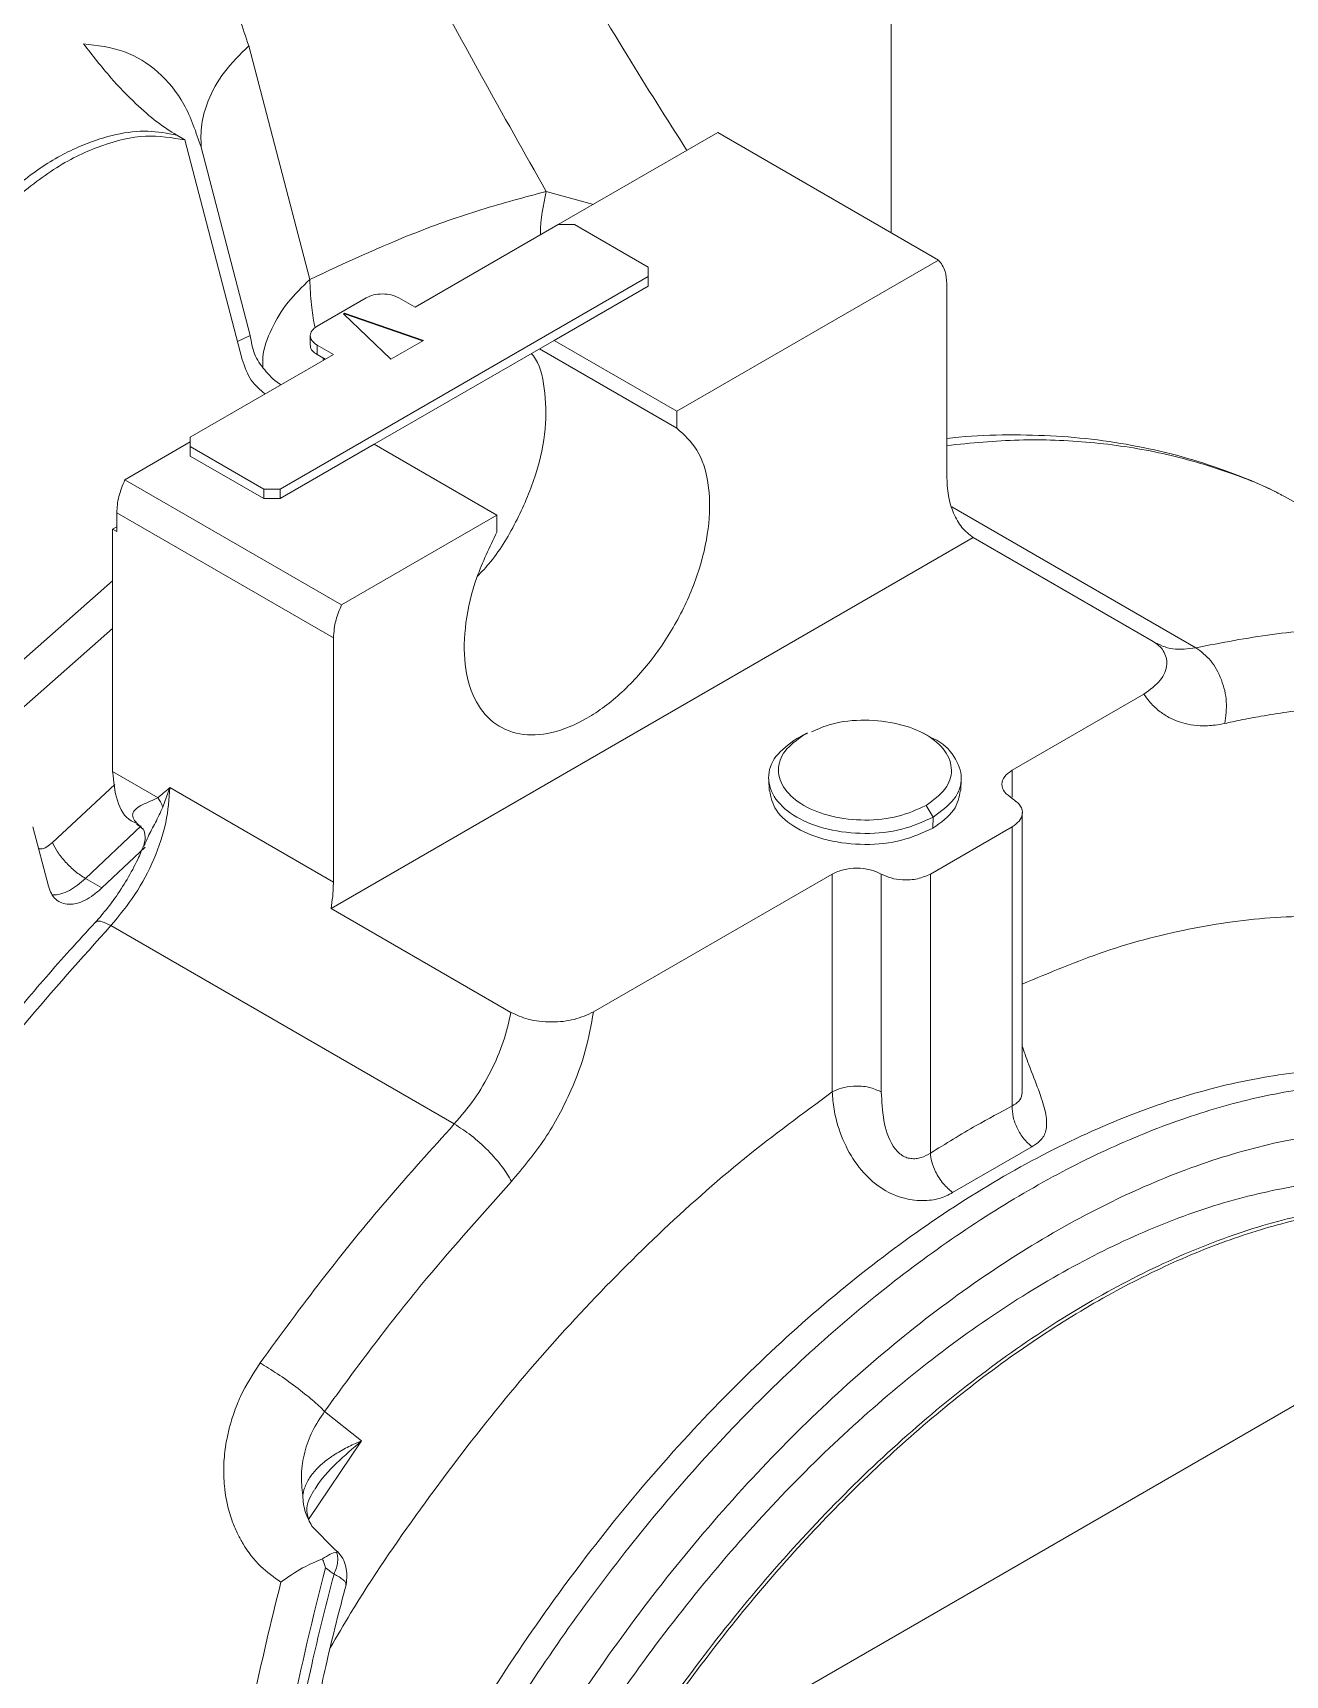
# Model space of a CAD drawing. Header units: millimetres. Extents: x 169 to 14583, y -399 to 10804.
# Drawn here: x 11613.7 to 11722, y 8249.9 to 8391.9 of the extents above; entities that cross this region are included whole.
import ezdxf

# ---------------------------------------------------------------- set-up
doc = ezdxf.new("R2010")
doc.units = ezdxf.units.MM
doc.header["$LTSCALE"] = 35

msp = doc.modelspace()

# ---------------------------------------------------------------- linework, layer by layer
at = {"color": 7, "linetype": 'Continuous', "lineweight": 18}
for p, q in [((11687.903, 8422.907), (11687.903, 8374.599)), ((11637.614, 8370.564), (11632.336, 8390.761)), ((11672.897, 8383.261), (11659.109, 8375.302)), ((11691.989, 8372.24), (11672.897, 8383.261)), ((11626.115, 8383.034), (11626.822, 8382.626)), ((11631.78, 8363.654), (11626.822, 8382.626)), ((11632.474, 8365.727), (11628.224, 8381.99)), ((11662.142, 8377.052), (11658.065, 8378.173)), ((11659.109, 8375.302), (11646.734, 8368.158)), ((11660.523, 8375.302), (11659.109, 8375.302)), ((11666.887, 8371.628), (11660.523, 8375.302)), ((11669.362, 8359.177), (11691.989, 8372.24)), ((11635.067, 8352.442), (11666.887, 8370.811)), ((11666.887, 8370.811), (11666.887, 8371.628)), ((11666.887, 8370.811), (11666.887, 8369.995)), ((11642.492, 8368.974), (11638.249, 8366.525)), ((11646.734, 8368.158), (11645.32, 8368.974)), ((11658.755, 8365.3), (11666.887, 8369.995)), ((11692.696, 8370.198), (11692.696, 8353.617)), ((11640.522, 8367.604), (11640.622, 8367.663)), ((11644.613, 8363.668), (11640.522, 8367.604)), ((11640.575, 8367.553), (11640.622, 8367.581)), ((11640.622, 8367.663), (11647.442, 8365.301)), ((11640.622, 8367.581), (11640.622, 8367.663)), ((11647.353, 8365.249), (11640.622, 8367.581)), ((11632.474, 8365.727), (11631.373, 8365.211)), ((11637.663, 8365.709), (11637.663, 8364.892)), ((11638.249, 8364.892), (11639.663, 8364.076)), ((11638.249, 8364.076), (11638.249, 8364.892)), ((11643.199, 8356.32), (11658.755, 8365.3)), ((11647.442, 8365.301), (11644.613, 8363.668)), ((11669.362, 8359.177), (11658.755, 8365.3)), ((11639.663, 8364.076), (11627.289, 8356.932)), ((11638.249, 8364.076), (11638.956, 8363.668)), ((11638.807, 8363.581), (11638.738, 8363.794)), ((11669.362, 8357.706), (11657.481, 8364.565)), ((11669.362, 8357.706), (11669.362, 8359.177)), ((11627.289, 8356.524), (11621.632, 8353.258)), ((11627.289, 8356.932), (11627.289, 8356.116)), ((11635.067, 8351.626), (11643.199, 8356.32)), ((11653.805, 8350.197), (11643.199, 8356.32)), ((11627.289, 8356.116), (11633.653, 8352.442)), ((11627.289, 8355.299), (11627.289, 8356.116)), ((11627.289, 8355.299), (11633.653, 8351.626)), ((11621.632, 8353.258), (11640.37, 8342.441)), ((11633.653, 8352.442), (11635.067, 8352.442)), ((11633.653, 8351.626), (11633.653, 8352.442)), ((11635.067, 8352.442), (11635.067, 8351.626)), ((11633.653, 8351.626), (11635.067, 8351.626)), ((11714.246, 8338.73), (11693.13, 8350.92)), ((11620.571, 8348.972), (11620.925, 8349.176)), ((11620.925, 8350.401), (11639.663, 8339.583)), ((11620.925, 8348.767), (11620.925, 8350.401)), ((11640.37, 8342.441), (11653.805, 8350.197)), ((11653.805, 8350.197), (11653.805, 8348.725)), ((11620.571, 8328.026), (11620.571, 8348.972)), ((11620.571, 8348.972), (11620.925, 8348.767)), ((11639.454, 8316.191), (11694.982, 8348.246)), ((11710.538, 8339.266), (11694.982, 8348.246)), ((11576.983, 8306.141), (11620.571, 8344.503)), ((11609.533, 8330.666), (11620.571, 8340.381)), ((11639.663, 8339.583), (11639.663, 8318.475)), ((11698.353, 8328.15), (11709.741, 8334.724)), ((11680.34, 8331.201), (11679.737, 8330.888)), ((11680.63, 8331.36), (11680.06, 8331.065)), ((11680.662, 8331.325), (11680.34, 8331.201)), ((11691.191, 8331.065), (11690.621, 8331.36)), ((11624.495, 8325.761), (11620.571, 8328.026)), ((11698.353, 8325.816), (11698.353, 8328.15)), ((11615.376, 8321.9), (11620.753, 8326.917)), ((11624.905, 8324.939), (11625.521, 8326.639)), ((11625.521, 8326.639), (11639.663, 8318.475)), ((11677.3, 8327.381), (11677.337, 8326.41)), ((11693.914, 8326.41), (11693.951, 8327.381)), ((11691.514, 8324.089), (11690.911, 8325.099)), ((11622.674, 8323.554), (11623.175, 8323.052)), ((11691.487, 8323.133), (11691.514, 8324.089)), ((11699.232, 8300.543), (11699.232, 8324.476)), ((11613.671, 8323.247), (11615.014, 8318.11)), ((11618.214, 8318.783), (11623.048, 8323.324)), ((11622.639, 8323.45), (11623.101, 8323.183)), ((11698.353, 8323.251), (11691.282, 8319.169)), ((11698.353, 8299.119), (11698.353, 8323.251)), ((11623.397, 8321.478), (11619.628, 8317.967)), ((11619.628, 8317.967), (11618.214, 8318.783)), ((11662.144, 8307.246), (11682.797, 8319.169)), ((11682.797, 8319.169), (11682.797, 8307.537)), ((11687.04, 8319.169), (11687.04, 8300.33)), ((11691.282, 8319.169), (11691.282, 8295.037)), ((11639.454, 8316.191), (11655.01, 8307.21)), ((11620.418, 8314.706), (11650.117, 8297.562)), ((11682.797, 8307.537), (11682.797, 8304.269)), ((11682.797, 8304.269), (11682.797, 8300.33)), ((11693.206, 8291.627), (11700.066, 8295.587)), ((11734.633, 8280.098), (11676.217, 8246.376)), ((11642.095, 8270.168), (11638.903, 8272.718)), ((11637.514, 8263.37), (11642.095, 8270.168)), ((11637.805, 8262.792), (11639.778, 8260.774))]:
    msp.add_line(p, q, dxfattribs=at)
for points, knots in [([(11670.226, 8381.719), (11668.489, 8384.453), (11664.816, 8390.237), (11659.438, 8399.364), (11654.046, 8409.027), (11648.855, 8418.921), (11643.861, 8429.035), (11639.068, 8439.37), (11634.475, 8449.919), (11630.09, 8460.687), (11626.049, 8471.229), (11623.571, 8478.286), (11622.408, 8481.599)], [0, 0, 0, 0, 0.0919142, 0.1944543, 0.2968946, 0.3992402, 0.5014965, 0.6036694, 0.7057648, 0.8077887, 0.9097471, 1, 1, 1, 1]), ([(11614.353, 8476.654), (11616.592, 8470.035), (11621.068, 8456.796), (11628.559, 8437.692), (11637.101, 8418.075), (11646.809, 8398.078), (11654.313, 8384.808), (11658.065, 8378.173)], [0, 0, 0, 0, 0.1866678, 0.3733357, 0.5600036, 0.7800019, 1, 1, 1, 1]), ([(11632.336, 8390.761), (11631.833, 8392.298), (11630.826, 8395.372), (11628.298, 8398.905), (11625.104, 8401.489), (11621.277, 8402.99), (11616.975, 8403.367), (11612.335, 8402.636), (11607.509, 8400.828), (11602.592, 8398.054), (11599.399, 8395.441), (11597.802, 8394.134)], [0, 0, 0, 0, 0.1119974, 0.2239963, 0.3359922, 0.4479925, 0.5599873, 0.6699927, 0.7799935, 0.8899976, 1, 1, 1, 1]), ([(11618.044, 8390.943), (11618.817, 8389.95), (11620.229, 8388.136), (11622.417, 8385.865), (11624.37, 8384.146), (11625.544, 8383.398), (11626.115, 8383.034)], [0, 0, 0, 0, 0.3215764, 0.587039, 0.7990507, 1, 1, 1, 1]), ([(11632.336, 8390.761), (11631.587, 8390.019), (11630.088, 8388.536), (11628.818, 8386.186), (11628.172, 8383.975), (11628.207, 8382.652), (11628.224, 8381.99)], [0, 0, 0, 0, 0.279891, 0.5597819, 0.779891, 1, 1, 1, 1]), ([(11626.115, 8383.034), (11625.296, 8383.194), (11623.659, 8383.515), (11620.899, 8383.191), (11617.844, 8382.219), (11614.515, 8380.486), (11612.238, 8378.64), (11611.099, 8377.716)], [0, 0, 0, 0, 0.1867038, 0.3734076, 0.5601115, 0.7800557, 1, 1, 1, 1]), ([(11626.822, 8382.626), (11625.712, 8382.814), (11623.493, 8383.189), (11619.669, 8382.29), (11615.698, 8380.429), (11613.104, 8378.349), (11611.806, 8377.308)], [0, 0, 0, 0, 0.2499882, 0.4999983, 0.7499536, 1, 1, 1, 1]), ([(11658.065, 8378.173), (11656.19, 8377.673), (11652.439, 8376.675), (11645.625, 8374.283), (11640.653, 8371.975), (11637.614, 8370.564)], [0, 0, 0, 0, 0.2800258, 0.5600524, 1, 1, 1, 1]), ([(11657.573, 8374.415), (11657.573, 8374.448), (11657.547, 8375.759), (11657.809, 8376.981), (11658.065, 8378.173)], [0, 0, 0, 0, 0.0249706, 1, 1, 1, 1]), ([(11691.989, 8372.24), (11692.214, 8371.946), (11692.616, 8371.422), (11692.672, 8370.573), (11692.696, 8370.198)], [0, 0, 0, 0, 0.5594889, 1, 1, 1, 1]), ([(11637.614, 8370.564), (11636.952, 8369.919), (11635.584, 8368.588), (11634.236, 8366.281), (11633.514, 8364.353), (11633.553, 8363.263), (11633.563, 8362.987)], [0, 0, 0, 0, 0.2816958, 0.5816599, 0.8939947, 1, 1, 1, 1]), ([(11638.05, 8366.502), (11638.047, 8366.518), (11637.915, 8367.151), (11637.705, 8368.54), (11637.647, 8369.839), (11637.614, 8370.564)], [0, 0, 0, 0, 0.0112512, 0.4482893, 1, 1, 1, 1]), ([(11645.32, 8368.974), (11645.113, 8369.069), (11644.699, 8369.257), (11643.906, 8369.34), (11643.113, 8369.257), (11642.699, 8369.069), (11642.492, 8368.974)], [0, 0, 0, 0, 0.2500566, 0.4999826, 0.7497692, 1, 1, 1, 1]), ([(11638.249, 8366.525), (11638.086, 8366.406), (11637.76, 8366.167), (11637.615, 8365.709), (11637.759, 8365.251), (11638.086, 8365.012), (11638.249, 8364.892)], [0, 0, 0, 0, 0.25005657, 0.49998261, 0.74976919, 1, 1, 1, 1]), ([(11635.126, 8361.457), (11635.081, 8361.486), (11634.463, 8361.891), (11633.655, 8362.756), (11632.728, 8364.084), (11632.56, 8365.176), (11632.474, 8365.727)], [0, 0, 0, 0, 0.0240266, 0.3339737, 0.6640813, 1, 1, 1, 1]), ([(11637.696, 8364.89), (11637.685, 8364.854), (11637.638, 8364.688), (11637.824, 8364.386), (11638.107, 8364.179), (11638.249, 8364.076)], [0, 0, 0, 0, 0.1189069, 0.5594535, 1, 1, 1, 1]), ([(11633.765, 8360.671), (11633.327, 8361.022), (11632.437, 8361.737), (11632.001, 8363.008), (11631.78, 8363.654)], [0, 0, 0, 0, 0.4917339, 1, 1, 1, 1]), ([(11652.1, 8344.878), (11652.491, 8345.294), (11653.828, 8346.712), (11655.641, 8349.811), (11657.302, 8353.763), (11658.125, 8357.723), (11658.001, 8361.19), (11657.485, 8363.401), (11656.834, 8364.091), (11656.773, 8364.156)], [0, 0, 0, 0, 0.0750393, 0.256245, 0.4374524, 0.6186581, 0.7998655, 0.981033, 1, 1, 1, 1]), ([(11721.713, 8351.896), (11721.546, 8351.986), (11720.25, 8352.688), (11717.678, 8353.736), (11714.003, 8355.015), (11710.182, 8355.983), (11706.242, 8356.67), (11702.186, 8357.072), (11698.017, 8357.159), (11694.847, 8357.071), (11693.049, 8356.861), (11692.696, 8356.82)], [0, 0, 0, 0, 0.0198456, 0.1540195, 0.2883086, 0.4228954, 0.5579323, 0.6935295, 0.8297482, 0.9666014, 1, 1, 1, 1]), ([(11692.696, 8356.217), (11694.795, 8356.417), (11699.041, 8356.822), (11705.155, 8356.575), (11711.074, 8355.71), (11716.669, 8354.119), (11720.976, 8352.424), (11723.275, 8351.032), (11723.949, 8350.624)], [0, 0, 0, 0, 0.1812229, 0.3666987, 0.5521744, 0.7376501, 0.9231259, 1, 1, 1, 1]), ([(11694.982, 8348.246), (11694.641, 8348.519), (11693.957, 8349.066), (11693.255, 8350.329), (11692.782, 8351.828), (11692.725, 8353.022), (11692.696, 8353.617)], [0, 0, 0, 0, 0.2489354, 0.5001176, 0.7511356, 1, 1, 1, 1]), ([(11620.925, 8350.401), (11620.957, 8350.86), (11621.022, 8351.78), (11621.429, 8352.765), (11621.632, 8353.258)], [0, 0, 0, 0, 0.4996931, 1, 1, 1, 1]), ([(11639.663, 8339.583), (11639.703, 8340.101), (11639.775, 8341.026), (11640.188, 8342.008), (11640.37, 8342.441)], [0, 0, 0, 0, 0.5594889, 1, 1, 1, 1]), ([(11710.538, 8339.266), (11710.715, 8339.15), (11711.08, 8338.91), (11711.618, 8338.262), (11711.846, 8337.219), (11711.313, 8335.86), (11710.268, 8335.105), (11709.741, 8334.724)], [0, 0, 0, 0, 0.092607, 0.1910586, 0.4258822, 0.7101087, 1, 1, 1, 1]), ([(11710.744, 8339.145), (11710.731, 8339.148), (11710.717, 8339.152), (11710.704, 8339.164), (11710.703, 8339.165)], [0, 0, 0, 0, 0.9432941, 1, 1, 1, 1]), ([(11752.233, 8334.296), (11751.559, 8334.704), (11749.261, 8336.096), (11744.953, 8337.791), (11739.357, 8339.379), (11733.442, 8340.258), (11727.267, 8340.456), (11720.873, 8340.021), (11716.455, 8339.16), (11714.246, 8338.73)], [0, 0, 0, 0, 0.0646148, 0.2205124, 0.3764099, 0.5323074, 0.6882049, 0.8441025, 1, 1, 1, 1]), ([(11709.741, 8334.724), (11709.889, 8334.515), (11710.276, 8333.969), (11710.993, 8333.281), (11711.844, 8332.717), (11712.684, 8332.342), (11713.585, 8332.086), (11714.652, 8331.956), (11715.733, 8331.992), (11716.464, 8332.133), (11716.743, 8332.187)], [0, 0, 0, 0, 0.0954616, 0.2499578, 0.3860645, 0.5, 0.6139329, 0.7500422, 0.9045392, 1, 1, 1, 1]), ([(11716.743, 8332.187), (11717.187, 8332.283), (11718.234, 8332.51), (11720.027, 8332.845), (11722.272, 8333.198), (11724.802, 8333.496), (11727.996, 8333.732), (11731.467, 8333.782), (11734.742, 8333.598), (11737.416, 8333.298), (11739.782, 8332.921), (11742.418, 8332.356), (11745.165, 8331.587), (11747.72, 8330.681), (11749.743, 8329.826), (11751.206, 8329.13), (11752.455, 8328.485), (11753.804, 8327.732), (11755.467, 8326.711), (11757.303, 8325.449), (11759.568, 8323.698), (11761.951, 8321.566), (11764.112, 8319.295), (11765.82, 8317.274), (11767.289, 8315.36), (11768.871, 8313.067), (11770.451, 8310.476), (11771.848, 8307.85), (11772.906, 8305.623), (11773.46, 8304.315), (11773.689, 8303.778)], [0, 0, 0, 0, 0.0173432, 0.0408392, 0.0704878, 0.1062882, 0.1422521, 0.2002503, 0.2499984, 0.281364, 0.3162091, 0.3545341, 0.4003647, 0.4435854, 0.4767976, 0.5, 0.517343, 0.540839, 0.5704876, 0.6062881, 0.6422521, 0.7002502, 0.7499984, 0.781364, 0.8162091, 0.8545341, 0.9003649, 0.9435856, 0.9767978, 1, 1, 1, 1]), ([(11690.911, 8325.099), (11691.521, 8325.545), (11692.739, 8326.436), (11693.29, 8328.156), (11692.703, 8329.84), (11691.053, 8331.282), (11688.552, 8332.237), (11685.64, 8332.569), (11682.906, 8332.303), (11681.559, 8331.704), (11680.989, 8331.451)], [0, 0, 0, 0, 0.1293748, 0.2586577, 0.3879842, 0.5173071, 0.6466336, 0.7759566, 0.9052829, 1, 1, 1, 1]), ([(11680.34, 8331.201), (11679.73, 8330.755), (11678.511, 8329.864), (11677.961, 8328.144), (11678.547, 8326.46), (11680.198, 8325.017), (11682.697, 8324.064), (11685.615, 8323.725), (11688.594, 8324.044), (11690.139, 8324.747), (11690.911, 8325.099)], [0, 0, 0, 0, 0.12504749, 0.2500062, 0.37500706, 0.50000447, 0.62500533, 0.75000274, 0.87500342, 1, 1, 1, 1]), ([(11691.514, 8324.089), (11692.195, 8324.584), (11693.557, 8325.575), (11694.171, 8327.504), (11693.476, 8329.338), (11692.31, 8330.601), (11691.269, 8330.984), (11691.144, 8331.03)], [0, 0, 0, 0, 0.24173065, 0.48346129, 0.72519194, 0.96692258, 1, 1, 1, 1]), ([(11620.571, 8328.026), (11620.66, 8327.155), (11620.836, 8325.412), (11621.707, 8323.912), (11622.514, 8323.622), (11622.695, 8323.556)], [0, 0, 0, 0, 0.4366897, 0.8733795, 1, 1, 1, 1]), ([(11698.353, 8325.7), (11698.108, 8325.88), (11697.618, 8326.238), (11697.402, 8326.925), (11697.619, 8327.612), (11698.109, 8327.97), (11698.353, 8328.15)], [0, 0, 0, 0, 0.2502322, 0.5000223, 0.7500215, 1, 1, 1, 1]), ([(11625.521, 8326.639), (11625.328, 8326.478), (11624.983, 8326.189), (11624.644, 8325.892), (11624.495, 8325.761)], [0, 0, 0, 0, 0.5592943, 1, 1, 1, 1]), ([(11677.37, 8326.414), (11677.49, 8325.823), (11677.737, 8324.606), (11679.627, 8323.045), (11682.368, 8321.978), (11685.616, 8321.613), (11688.921, 8321.956), (11690.632, 8322.741), (11691.487, 8323.133)], [0, 0, 0, 0, 0.1588319, 0.3270655, 0.4952991, 0.6635328, 0.8317664, 1, 1, 1, 1]), ([(11691.487, 8323.133), (11692.186, 8323.626), (11693.545, 8324.586), (11693.771, 8325.817), (11693.88, 8326.414)], [0, 0, 0, 0, 0.5143732, 1, 1, 1, 1]), ([(11624.495, 8325.761), (11624.266, 8325.657), (11623.781, 8325.436), (11623.13, 8325.171), (11622.646, 8324.872), (11622.377, 8324.579), (11622.286, 8324.309), (11622.317, 8323.983), (11622.535, 8323.72), (11622.674, 8323.554)], [0, 0, 0, 0, 0.16491, 0.3507239, 0.5201595, 0.6522834, 0.7583508, 0.8467437, 1, 1, 1, 1]), ([(11624.905, 8324.939), (11624.845, 8325.095), (11624.736, 8325.379), (11624.57, 8325.642), (11624.495, 8325.761)], [0, 0, 0, 0, 0.5473956, 1, 1, 1, 1]), ([(11698.353, 8325.7), (11698.624, 8325.498), (11699.167, 8325.092), (11699.296, 8324.362), (11699.013, 8323.718), (11698.573, 8323.407), (11698.353, 8323.251)], [0, 0, 0, 0, 0.279619, 0.5592379, 0.779619, 1, 1, 1, 1]), ([(11623.321, 8321.643), (11623.42, 8321.893), (11623.677, 8322.544), (11624.305, 8323.633), (11624.7, 8324.494), (11624.905, 8324.939)], [0, 0, 0, 0, 0.2316831, 0.6025906, 1, 1, 1, 1]), ([(11623.194, 8323.123), (11623.289, 8322.895), (11623.462, 8322.482), (11623.321, 8321.863), (11623.258, 8321.587)], [0, 0, 0, 0, 0.55394708, 1, 1, 1, 1]), ([(11614.156, 8321.392), (11614.224, 8321.368), (11614.425, 8321.297), (11614.876, 8321.477), (11615.209, 8321.758), (11615.376, 8321.9)], [0, 0, 0, 0, 0.2018855, 0.5991999, 1, 1, 1, 1]), ([(11623.27, 8321.664), (11623.101, 8321.252), (11622.689, 8320.248), (11621.839, 8318.691), (11620.775, 8317.05), (11619.823, 8315.826), (11619.236, 8315.178), (11619.063, 8314.987)], [0, 0, 0, 0, 0.1695708, 0.4125636, 0.6558949, 0.8987065, 1, 1, 1, 1]), ([(11682.797, 8319.169), (11683.107, 8319.311), (11683.728, 8319.593), (11684.919, 8319.718), (11686.108, 8319.593), (11686.729, 8319.31), (11687.04, 8319.169)], [0, 0, 0, 0, 0.2502322, 0.5000223, 0.7500215, 1, 1, 1, 1]), ([(11619.628, 8317.967), (11619.395, 8317.753), (11618.925, 8317.323), (11618.184, 8316.882), (11617.457, 8316.602), (11616.774, 8316.524), (11616.162, 8316.641), (11615.651, 8316.959), (11615.242, 8317.436), (11615.09, 8317.886), (11615.014, 8318.11)], [0, 0, 0, 0, 0.1241425, 0.2499289, 0.3756881, 0.4999713, 0.6241615, 0.749762, 0.8754958, 1, 1, 1, 1]), ([(11615.347, 8317.378), (11615.355, 8317.376), (11615.577, 8317.33), (11616.084, 8317.442), (11617.047, 8317.785), (11617.755, 8318.39), (11618.214, 8318.783)], [0, 0, 0, 0, 0.0099258, 0.2721926, 0.5283269, 1, 1, 1, 1]), ([(11639.663, 8318.475), (11639.652, 8318.06), (11639.633, 8317.321), (11639.509, 8316.536), (11639.454, 8316.191)], [0, 0, 0, 0, 0.5601623, 1, 1, 1, 1]), ([(11691.282, 8319.169), (11690.931, 8319.013), (11690.228, 8318.699), (11688.963, 8318.625), (11687.848, 8318.788), (11687.309, 8319.042), (11687.04, 8319.169)], [0, 0, 0, 0, 0.279619, 0.5592379, 0.779619, 1, 1, 1, 1]), ([(11619.102, 8314.952), (11619.119, 8314.991), (11619.186, 8315.143), (11619.637, 8315.096), (11620.158, 8314.836), (11620.418, 8314.706)], [0, 0, 0, 0, 0.146765, 0.5733825, 1, 1, 1, 1]), ([(11764.33, 8276.136), (11764.212, 8277.012), (11763.728, 8280.607), (11762.091, 8286.301), (11759.425, 8293.101), (11755.974, 8299.07), (11751.854, 8304.209), (11747.087, 8308.449), (11741.635, 8311.788), (11735.529, 8314.146), (11728.813, 8315.443), (11721.654, 8315.626), (11714.131, 8314.655), (11706.634, 8312.754), (11701.601, 8310.648), (11699.232, 8309.656)], [0, 0, 0, 0, 0.0257604, 0.1058145, 0.1858679, 0.2659216, 0.3459769, 0.4260302, 0.5060836, 0.5899471, 0.6738099, 0.7576717, 0.841534, 0.9253978, 1, 1, 1, 1]), ([(11619.063, 8314.987), (11618.331, 8314.189), (11616.212, 8311.878), (11612.777, 8307.916), (11608.803, 8303.055), (11604.946, 8298.035), (11601.215, 8292.873), (11597.618, 8287.578), (11594.165, 8282.165), (11590.863, 8276.646), (11587.72, 8271.035), (11584.743, 8265.344), (11581.94, 8259.588), (11579.318, 8253.78), (11576.882, 8247.933), (11574.64, 8242.062), (11572.595, 8236.18), (11570.753, 8230.302), (11569.12, 8224.441), (11567.698, 8218.612), (11566.492, 8212.827), (11565.505, 8207.1), (11564.74, 8201.446), (11564.198, 8195.877), (11563.883, 8190.406), (11563.795, 8185.047), (11563.935, 8179.813), (11564.303, 8174.716), (11564.9, 8169.768), (11565.724, 8164.983), (11566.775, 8160.372), (11568.05, 8155.948), (11569.546, 8151.722), (11571.26, 8147.705), (11573.187, 8143.909), (11575.322, 8140.344), (11577.659, 8137.021), (11580.186, 8133.94), (11582.914, 8131.139), (11585.023, 8129.2), (11586.273, 8128.28), (11586.494, 8128.117)], [0, 0, 0, 0, 0.0139858, 0.0405096, 0.0670301, 0.0935463, 0.1200589, 0.1465688, 0.1730768, 0.1995837, 0.2260905, 0.2525978, 0.2791065, 0.3056172, 0.332131, 0.3586486, 0.385171, 0.4116989, 0.4382332, 0.4647746, 0.4913238, 0.5178813, 0.5444474, 0.5710224, 0.5976058, 0.6241971, 0.650795, 0.6773971, 0.7039998, 0.7305976, 0.757184, 0.7837511, 0.8102891, 0.8367872, 0.8632334, 0.8896163, 0.9159262, 0.9421569, 0.9683071, 0.994382, 1, 1, 1, 1]), ([(11586.773, 8128.03), (11585.514, 8129.024), (11582.461, 8131.435), (11578.299, 8136.276), (11574.239, 8142.354), (11570.873, 8149.239), (11568.203, 8156.835), (11566.257, 8165.09), (11565.049, 8173.935), (11564.589, 8183.299), (11564.882, 8193.105), (11565.923, 8203.275), (11567.706, 8213.726), (11570.215, 8224.373), (11573.431, 8235.129), (11577.326, 8245.908), (11581.871, 8256.623), (11587.027, 8267.186), (11592.753, 8277.511), (11599.002, 8287.518), (11605.729, 8297.111), (11612.853, 8306.269), (11617.897, 8311.894), (11620.418, 8314.706)], [0, 0, 0, 0, 0.0338724, 0.0821788, 0.1304851, 0.1787915, 0.2270979, 0.2754043, 0.3237107, 0.372017, 0.4203234, 0.4686298, 0.5169362, 0.5652426, 0.613549, 0.6618553, 0.7101617, 0.7584681, 0.8067745, 0.8550809, 0.9033872, 0.9516936, 1, 1, 1, 1]), ([(11662.144, 8307.246), (11661.617, 8307.004), (11660.565, 8306.521), (11658.835, 8306.34), (11657.483, 8306.418), (11656.225, 8306.646), (11655.485, 8306.99), (11655.01, 8307.21)], [0, 0, 0, 0, 0.2532309, 0.5056572, 0.6422789, 0.770244, 1, 1, 1, 1]), ([(11655.061, 8292.59), (11656.058, 8293.782), (11658.052, 8296.166), (11660.159, 8300.145), (11661.56, 8303.909), (11661.949, 8306.134), (11662.144, 8307.246)], [0, 0, 0, 0, 0.27985032, 0.5596845, 0.77984669, 1, 1, 1, 1]), ([(11700.066, 8295.587), (11700.358, 8295.78), (11700.978, 8296.189), (11701.376, 8297.136), (11701.328, 8298.402), (11700.814, 8300.07), (11700.161, 8301.725), (11699.609, 8303.166), (11699.358, 8303.912), (11699.232, 8304.288)], [0, 0, 0, 0, 0.12161206, 0.25737195, 0.41546908, 0.5937793, 0.79151841, 0.89509051, 1, 1, 1, 1]), ([(11745.613, 8297.805), (11743.77, 8298.736), (11740.074, 8300.601), (11733.83, 8302.044), (11727.163, 8302.467), (11720.113, 8301.765), (11712.783, 8299.974), (11705.262, 8297.107), (11697.646, 8293.204), (11690.03, 8288.314), (11682.509, 8282.497), (11675.179, 8275.826), (11668.131, 8268.387), (11661.455, 8260.271), (11655.233, 8251.582), (11649.547, 8242.429), (11644.456, 8232.925), (11640.072, 8223.196), (11636.861, 8214.883), (11635.434, 8209.882), (11634.938, 8208.147)], [0, 0, 0, 0, 0.0567289, 0.1137883, 0.1708477, 0.227907, 0.2849664, 0.3420258, 0.3990852, 0.4561446, 0.513204, 0.5702634, 0.6273228, 0.6843822, 0.7414415, 0.7985009, 0.8555603, 0.9126197, 0.9696791, 1, 1, 1, 1]), ([(11743.574, 8298.534), (11743.328, 8298.652), (11741.445, 8299.559), (11737.516, 8300.467), (11731.825, 8301.186), (11725.785, 8300.982), (11719.505, 8299.955), (11713.032, 8298.09), (11706.432, 8295.41), (11699.767, 8291.941), (11693.103, 8287.716), (11686.503, 8282.775), (11680.031, 8277.167), (11673.748, 8270.944), (11667.717, 8264.168), (11661.993, 8256.903), (11656.634, 8249.219), (11651.69, 8241.191), (11647.21, 8232.895), (11643.232, 8224.411), (11639.816, 8215.825), (11637.101, 8207.773), (11635.822, 8202.654), (11635.254, 8200.377)], [0, 0, 0, 0, 0.0075439, 0.0576642, 0.1077844, 0.1579046, 0.2080248, 0.258145, 0.3082653, 0.3583855, 0.4085057, 0.4586259, 0.5087462, 0.5588664, 0.6089866, 0.6591068, 0.709227, 0.7593473, 0.8094675, 0.8595877, 0.9097079, 0.9598281, 1, 1, 1, 1]), ([(11687.04, 8300.33), (11686.702, 8300.482), (11685.998, 8300.798), (11684.713, 8300.877), (11683.585, 8300.704), (11683.053, 8300.451), (11682.797, 8300.33)], [0, 0, 0, 0, 0.2702613, 0.5624294, 0.7897364, 1, 1, 1, 1]), ([(11682.797, 8300.33), (11680.253, 8298.466), (11675.167, 8294.738), (11667.72, 8288.116), (11660.51, 8280.828), (11653.608, 8272.873), (11647.136, 8264.325), (11642.373, 8257.418), (11639.972, 8253.278), (11639.39, 8252.276)], [0, 0, 0, 0, 0.1582441, 0.3164919, 0.4747376, 0.6329819, 0.7912269, 0.949475, 1, 1, 1, 1]), ([(11682.797, 8300.33), (11682.831, 8299.839), (11682.884, 8299.085), (11683.221, 8297.503), (11683.868, 8295.661), (11685.186, 8293.569), (11686.865, 8292.018), (11688.72, 8291.124), (11690.508, 8290.862), (11692.08, 8291.052), (11692.845, 8291.442), (11693.206, 8291.627)], [0, 0, 0, 0, 0.1054369, 0.162125, 0.3203771, 0.4677477, 0.6007207, 0.7206276, 0.826941, 0.9182235, 1, 1, 1, 1]), ([(11687.04, 8300.33), (11687.078, 8299.523), (11687.15, 8298.002), (11687.71, 8296.015), (11688.57, 8294.988), (11689.141, 8294.671), (11689.589, 8294.557), (11690.045, 8294.555), (11690.651, 8294.673), (11691.028, 8294.89), (11691.282, 8295.037)], [0, 0, 0, 0, 0.3077563, 0.5804281, 0.6931541, 0.7443803, 0.7940758, 0.8439449, 0.89497, 1, 1, 1, 1]), ([(11699.202, 8300.543), (11699.208, 8300.398), (11699.226, 8299.967), (11698.967, 8299.486), (11698.561, 8299.243), (11698.353, 8299.119)], [0, 0, 0, 0, 0.1986728, 0.5902557, 1, 1, 1, 1]), ([(11691.282, 8295.037), (11692.602, 8295.854), (11694.959, 8297.314), (11697.316, 8298.567), (11698.353, 8299.119)], [0, 0, 0, 0, 0.5599623, 1, 1, 1, 1]), ([(11767.233, 8258.435), (11766.878, 8261.039), (11766.168, 8266.249), (11764.08, 8273.237), (11761.264, 8279.498), (11757.683, 8284.896), (11753.409, 8289.389), (11748.487, 8292.914), (11742.974, 8295.414), (11736.947, 8296.871), (11730.481, 8297.27), (11723.654, 8296.595), (11716.552, 8294.853), (11709.267, 8292.078), (11701.889, 8288.302), (11694.51, 8283.56), (11687.226, 8277.923), (11680.124, 8271.465), (11673.296, 8264.258), (11666.83, 8256.394), (11660.803, 8247.978), (11655.29, 8239.112), (11650.368, 8229.905), (11646.095, 8220.478), (11642.512, 8210.944), (11639.703, 8201.435), (11637.734, 8192.675), (11637.086, 8187.265), (11636.8, 8184.874)], [0, 0, 0, 0, 0.0387328, 0.0775, 0.116289, 0.1550567, 0.1938184, 0.2325991, 0.2713798, 0.3101416, 0.3489093, 0.3876984, 0.4264661, 0.4652279, 0.5040086, 0.5427892, 0.581551, 0.6203187, 0.6591078, 0.6978755, 0.7366373, 0.775418, 0.8141987, 0.8529604, 0.8917281, 0.9305169, 0.9692829, 1, 1, 1, 1]), ([(11693.206, 8291.627), (11692.93, 8291.866), (11692.363, 8292.355), (11691.74, 8293.346), (11691.37, 8294.281), (11691.311, 8294.791), (11691.282, 8295.037)], [0, 0, 0, 0, 0.2774513, 0.5687735, 0.7925244, 1, 1, 1, 1]), ([(11638.903, 8272.718), (11640.334, 8274.677), (11643.197, 8278.596), (11648.544, 8285.316), (11652.59, 8289.831), (11655.061, 8292.59)], [0, 0, 0, 0, 0.2800255, 0.5600516, 1, 1, 1, 1]), ([(11746.01, 8288.631), (11744.307, 8289.491), (11740.901, 8291.211), (11735.152, 8292.54), (11729.023, 8292.929), (11722.542, 8292.284), (11715.804, 8290.636), (11708.89, 8288.001), (11701.889, 8284.414), (11694.887, 8279.918), (11687.974, 8274.57), (11681.235, 8268.439), (11674.757, 8261.6), (11668.619, 8254.139), (11662.9, 8246.152), (11657.671, 8237.737), (11652.998, 8229.002), (11648.94, 8220.055), (11645.549, 8211.01), (11642.862, 8201.977), (11640.933, 8193.082), (11639.714, 8184.395), (11639.562, 8178.917), (11639.487, 8176.179)], [0, 0, 0, 0, 0.0475862, 0.0952069, 0.1428276, 0.1904483, 0.238069, 0.2856897, 0.3333104, 0.380931, 0.4285517, 0.4761724, 0.5237931, 0.5714138, 0.6190345, 0.6666552, 0.7142759, 0.7618966, 0.8095172, 0.8571379, 0.9047586, 0.9523793, 1, 1, 1, 1]), ([(11766.532, 8258.84), (11766.405, 8259.701), (11765.917, 8263.016), (11764.274, 8268.141), (11761.632, 8274.106), (11758.229, 8279.227), (11754.174, 8283.49), (11749.5, 8286.83), (11744.272, 8289.208), (11738.553, 8290.592), (11732.415, 8290.966), (11725.936, 8290.325), (11719.198, 8288.677), (11712.284, 8286.042), (11705.283, 8282.454), (11698.281, 8277.958), (11691.368, 8272.611), (11684.629, 8266.479), (11678.151, 8259.64), (11672.013, 8252.18), (11666.294, 8244.192), (11661.065, 8235.778), (11656.392, 8227.042), (11652.334, 8218.095), (11648.943, 8209.05), (11646.256, 8200.018), (11644.327, 8191.123), (11643.108, 8182.435), (11642.956, 8176.958), (11642.881, 8174.219)], [0, 0, 0, 0, 0.0133207, 0.0512699, 0.0892191, 0.1271683, 0.1651175, 0.2030667, 0.2410159, 0.2789651, 0.3169143, 0.3548635, 0.3928127, 0.4307619, 0.4687111, 0.5066604, 0.5446096, 0.5825588, 0.620508, 0.6584572, 0.6964064, 0.7343556, 0.7723048, 0.810254, 0.8482032, 0.8861524, 0.9241016, 0.9620508, 1, 1, 1, 1]), ([(11766.572, 8258.817), (11766.544, 8259.024), (11766.224, 8261.394), (11765.061, 8265.489), (11763.048, 8270.987), (11760.42, 8275.853), (11757.273, 8280.098), (11753.628, 8283.675), (11749.52, 8286.537), (11744.988, 8288.665), (11740.068, 8290.033), (11734.819, 8290.641), (11729.289, 8290.468), (11723.529, 8289.524), (11717.59, 8287.808), (11711.534, 8285.354), (11705.425, 8282.174), (11699.315, 8278.3), (11693.259, 8273.763), (11687.32, 8268.62), (11681.56, 8262.915), (11676.03, 8256.703), (11670.781, 8250.034), (11665.861, 8242.986), (11661.329, 8235.626), (11657.22, 8228.02), (11653.577, 8220.236), (11650.426, 8212.355), (11647.811, 8204.46), (11645.748, 8196.618), (11644.273, 8188.908), (11643.337, 8181.375), (11643.221, 8176.603), (11643.164, 8174.219)], [0, 0, 0, 0, 0.003192, 0.0364581, 0.0696451, 0.1028285, 0.136099, 0.1693658, 0.2025529, 0.2357363, 0.2690068, 0.3022736, 0.3354608, 0.3686441, 0.4019147, 0.4351815, 0.4683686, 0.5015519, 0.5348225, 0.5680893, 0.6012764, 0.6344598, 0.6677303, 0.7009971, 0.7341842, 0.7673676, 0.8006381, 0.8339049, 0.8670921, 0.9002755, 0.9335435, 0.9668112, 1, 1, 1, 1]), ([(11633.317, 8276.901), (11632.708, 8275.952), (11631.96, 8274.785), (11631.316, 8273.279), (11631.054, 8272.587), (11630.883, 8272.057), (11630.784, 8271.725), (11630.747, 8271.592), (11630.728, 8271.524), (11630.724, 8271.51), (11630.71, 8271.459), (11630.598, 8271.046), (11630.445, 8270.371), (11630.294, 8269.439), (11630.208, 8268.608), (11630.17, 8267.762), (11630.182, 8266.905), (11630.237, 8266.218), (11630.333, 8265.455), (11630.511, 8264.477), (11630.873, 8263.258), (11631.353, 8262.139), (11632.09, 8260.8), (11633.246, 8259.286), (11634.514, 8258.387), (11635.12, 8257.957)], [0, 0, 0, 0, 0.1439502, 0.1769625, 0.2134337, 0.2410274, 0.2505349, 0.2592909, 0.2593529, 0.2598468, 0.2612239, 0.2664416, 0.3166838, 0.353734, 0.3940323, 0.4305948, 0.470313, 0.5131721, 0.5274449, 0.5793521, 0.6553619, 0.7123153, 0.7596061, 0.8851198, 1, 1, 1, 1]), ([(11638.903, 8272.718), (11638.53, 8272.16), (11637.783, 8271.043), (11637.125, 8269.184), (11636.811, 8267.281), (11636.943, 8266.06), (11637.009, 8265.448)], [0, 0, 0, 0, 0.249638, 0.49924, 0.7492557, 1, 1, 1, 1]), ([(11642.095, 8270.168), (11641.917, 8270.094), (11641.542, 8269.939), (11640.983, 8269.676), (11640.4, 8269.373), (11639.866, 8269.058), (11639.344, 8268.711), (11638.809, 8268.305), (11638.178, 8267.731), (11637.58, 8266.995), (11637.164, 8266.207), (11637.053, 8265.666), (11637.009, 8265.448)], [0, 0, 0, 0, 0.0696791, 0.1460594, 0.2291203, 0.3188229, 0.3878567, 0.4800067, 0.595099, 0.7505713, 0.8998867, 1, 1, 1, 1]), ([(11638.022, 8265.913), (11638.06, 8265.979), (11638.536, 8266.822), (11639.892, 8268.269), (11641.358, 8269.533), (11642.095, 8270.168)], [0, 0, 0, 0, 0.040595, 0.5177978, 1, 1, 1, 1]), ([(11637.009, 8265.448), (11637.049, 8264.955), (11637.122, 8264.054), (11637.593, 8263.185), (11637.805, 8262.792)], [0, 0, 0, 0, 0.5483391, 1, 1, 1, 1]), ([(11637.514, 8263.37), (11637.449, 8263.617), (11637.197, 8264.586), (11637.641, 8265.324), (11637.973, 8265.874)], [0, 0, 0, 0, 0.2549932, 1, 1, 1, 1]), ([(11635.12, 8257.957), (11635.738, 8258.395), (11636.909, 8259.223), (11638.14, 8259.726), (11638.721, 8259.964)], [0, 0, 0, 0, 0.5283515, 1, 1, 1, 1]), ([(11638.721, 8259.964), (11638.955, 8260.114), (11639.465, 8260.44), (11639.771, 8260.514), (11639.936, 8260.554)], [0, 0, 0, 0, 0.4602285, 1, 1, 1, 1]), ([(11638.968, 8259.205), (11638.932, 8259.323), (11638.856, 8259.577), (11638.768, 8259.829), (11638.721, 8259.964)], [0, 0, 0, 0, 0.4659629, 1, 1, 1, 1]), ([(11639.714, 8258.639), (11639.788, 8258.822), (11639.936, 8259.191), (11640.038, 8259.713), (11640.051, 8260.186), (11639.974, 8260.432), (11639.936, 8260.554)], [0, 0, 0, 0, 0.2470745, 0.5, 0.7529255, 1, 1, 1, 1]), ([(11639.936, 8260.554), (11639.977, 8260.558), (11640.052, 8260.566), (11640.025, 8260.606), (11639.934, 8260.671), (11639.826, 8260.742), (11639.778, 8260.774)], [0, 0, 0, 0, 0.3405557, 0.6320977, 0.8362626, 1, 1, 1, 1]), ([(11640.756, 8257.749), (11640.788, 8257.999), (11640.853, 8258.498), (11640.765, 8259.284), (11640.508, 8260.038), (11640.18, 8260.418), (11640.016, 8260.608)], [0, 0, 0, 0, 0.2546408, 0.50616553, 0.75281701, 1, 1, 1, 1]), ([(11695.278, 8070.636), (11692.262, 8073.12), (11686.231, 8078.09), (11677.868, 8086.795), (11670.07, 8096.296), (11662.922, 8106.599), (11656.489, 8117.525), (11650.793, 8128.983), (11645.848, 8140.882), (11641.65, 8153.214), (11638.203, 8165.988), (11635.557, 8179.133), (11633.76, 8192.568), (11632.862, 8206.112), (11632.886, 8219.67), (11633.885, 8233.124), (11635.791, 8246.399), (11637.909, 8254.937), (11638.968, 8259.205)], [0, 0, 0, 0, 0.0627029, 0.1254158, 0.1881372, 0.2508654, 0.3135986, 0.3752156, 0.4368341, 0.4984528, 0.5600698, 0.6229403, 0.6858058, 0.7486645, 0.8115148, 0.8743551, 0.9371839, 1, 1, 1, 1]), ([(11639.714, 8258.639), (11639.084, 8256.201), (11637.778, 8251.145), (11636.216, 8243.098), (11635.017, 8234.912), (11634.19, 8226.488), (11633.724, 8217.739), (11633.696, 8211.495), (11633.767, 8208.107), (11633.774, 8207.8), (11633.787, 8207.224), (11633.823, 8205.933), (11633.898, 8203.866), (11634.036, 8201.068), (11634.273, 8197.408), (11634.666, 8192.783), (11635.303, 8187.095), (11636.106, 8181.479), (11636.995, 8176.274), (11637.865, 8171.809), (11638.773, 8167.627), (11639.703, 8163.728), (11640.64, 8160.108), (11641.569, 8156.763), (11642.548, 8153.454), (11643.598, 8150.116), (11644.746, 8146.688), (11645.935, 8143.338), (11647.163, 8140.066), (11648.426, 8136.873), (11650.29, 8132.396), (11652.827, 8126.771), (11656.328, 8119.779), (11660.159, 8112.894), (11664.519, 8105.859), (11669.814, 8098.19), (11676.164, 8090.133), (11683.411, 8082.267), (11690.71, 8075.398), (11695.749, 8071.519), (11698.205, 8069.628)], [0, 0, 0, 0, 0.0356969, 0.0740346, 0.1150121, 0.1510995, 0.1914747, 0.236134, 0.2371451, 0.2381868, 0.2403621, 0.24508, 0.2559856, 0.2688509, 0.2836751, 0.3064926, 0.3327883, 0.3625615, 0.3847673, 0.4057617, 0.4255447, 0.4441163, 0.461476, 0.477626, 0.4925655, 0.5097392, 0.5266767, 0.5433781, 0.5598434, 0.5760725, 0.5920654, 0.6288274, 0.6642745, 0.7047651, 0.7434062, 0.785909, 0.8433155, 0.8981324, 0.9503572, 1, 1, 1, 1]), ([(11638.968, 8259.205), (11639.107, 8259.098), (11639.355, 8258.908), (11639.605, 8258.722), (11639.714, 8258.639)], [0, 0, 0, 0, 0.5600326, 1, 1, 1, 1]), ([(11640.743, 8257.735), (11640.747, 8257.794), (11640.755, 8257.918), (11640.535, 8258.153), (11640.188, 8258.4), (11639.868, 8258.562), (11639.714, 8258.639)], [0, 0, 0, 0, 0.2488273, 0.5175283, 0.769523, 1, 1, 1, 1]), ([(11635.12, 8257.957), (11634.262, 8254.464), (11632.496, 8247.269), (11630.663, 8235.826), (11629.454, 8223.569), (11629.121, 8212.841), (11629.284, 8203.918), (11629.646, 8196.981), (11630.259, 8189.898), (11631.137, 8182.684), (11632.292, 8175.356), (11633.736, 8167.932), (11635.483, 8160.432), (11638.039, 8151.063), (11641.68, 8140.027), (11646.72, 8127.634), (11652.522, 8115.794), (11659.052, 8104.592), (11666.27, 8094.106), (11674.148, 8084.448), (11682.598, 8075.611), (11688.695, 8070.573), (11691.742, 8068.055)], [0, 0, 0, 0, 0.0508455, 0.1047533, 0.1617221, 0.221751, 0.2529201, 0.2848545, 0.3175544, 0.3510199, 0.3852512, 0.4202486, 0.4560124, 0.4925431, 0.5561723, 0.6197397, 0.6832481, 0.7467004, 0.8100992, 0.8734473, 0.9367469, 1, 1, 1, 1]), ([(11698.298, 8071.757), (11696.224, 8073.342), (11692.252, 8076.376), (11686.829, 8081.267), (11682.087, 8085.994), (11677.998, 8090.485), (11674.51, 8094.639), (11671.433, 8098.574), (11668.754, 8102.228), (11666.435, 8105.585), (11664.569, 8108.424), (11662.977, 8110.947), (11661.418, 8113.511), (11659.651, 8116.543), (11657.587, 8120.274), (11655.344, 8124.594), (11653.077, 8129.286), (11650.905, 8134.131), (11648.73, 8139.376), (11646.609, 8144.976), (11644.657, 8150.68), (11643.046, 8155.889), (11641.747, 8160.503), (11640.679, 8164.65), (11639.701, 8168.8), (11638.742, 8173.289), (11637.772, 8178.445), (11636.855, 8184.191), (11636.064, 8190.34), (11635.452, 8196.695), (11635.026, 8203.406), (11634.828, 8210.427), (11634.898, 8217.518), (11635.212, 8224.155), (11635.634, 8229.304), (11636.057, 8233.255), (11636.467, 8236.565), (11637.049, 8240.579), (11637.905, 8245.524), (11639.102, 8251.378), (11640.175, 8255.511), (11640.753, 8257.733)], [0, 0, 0, 0, 0.04253771, 0.08143321, 0.11668171, 0.1482794, 0.17622329, 0.20051108, 0.22484679, 0.24515923, 0.2621799, 0.27590794, 0.28982537, 0.30693996, 0.3280507, 0.35285989, 0.37848824, 0.40421276, 0.43003348, 0.46058803, 0.49033089, 0.51629317, 0.53825746, 0.5583624, 0.5769004, 0.59845443, 0.6230402, 0.65065686, 0.68009743, 0.70988445, 0.74001342, 0.77416206, 0.80816628, 0.83937422, 0.86745298, 0.8809131, 0.89547461, 0.91462693, 0.93843502, 0.96689452, 1, 1, 1, 1])]:
    msp.add_open_spline(points, degree=3, knots=knots, dxfattribs=at)
for points in [[(11628.224, 8381.99), (11627.787, 8383.283), (11626.911, 8385.87), (11624.581, 8388.627), (11621.655, 8390.493), (11619.247, 8390.793), (11618.044, 8390.943)], [(11653.805, 8348.725), (11653.172, 8347.425), (11651.906, 8344.823), (11650.987, 8340.84), (11650.905, 8337.217), (11651.726, 8334.228), (11653.367, 8332.13), (11655.693, 8331.096), (11658.51, 8331.211), (11661.584, 8332.468), (11664.657, 8334.76), (11667.475, 8337.897), (11669.801, 8341.617), (11671.441, 8345.609), (11672.262, 8349.546), (11672.18, 8353.074), (11671.262, 8355.997), (11669.995, 8357.136), (11669.362, 8357.706)], [(11714.246, 8338.73), (11713.552, 8338.635), (11712.164, 8338.446), (11711.08, 8338.993), (11710.538, 8339.266)], [(11716.743, 8332.187), (11716.826, 8332.807), (11716.992, 8334.049), (11716.517, 8336.009), (11715.589, 8337.725), (11714.693, 8338.395), (11714.246, 8338.73)], [(11679.737, 8330.888), (11679.055, 8330.392), (11677.69, 8329.4), (11677.092, 8327.482), (11677.729, 8325.602), (11679.584, 8324), (11682.358, 8322.93), (11685.614, 8322.562), (11688.936, 8322.908), (11690.655, 8323.695), (11691.514, 8324.089)], [(11620.418, 8314.706), (11621.144, 8315.576), (11622.596, 8317.317), (11624.22, 8320.447), (11625.314, 8323.674), (11625.452, 8325.65), (11625.521, 8326.639)], [(11618.214, 8318.783), (11617.925, 8318.972), (11617.348, 8319.35), (11616.481, 8320.192), (11615.753, 8321.101), (11615.502, 8321.633), (11615.376, 8321.9)], [(11655.01, 8307.21), (11654.82, 8306.364), (11654.44, 8304.672), (11653.322, 8302.099), (11651.889, 8299.644), (11650.708, 8298.256), (11650.117, 8297.562)], [(11700.066, 8295.587), (11699.822, 8295.802), (11699.336, 8296.233), (11698.769, 8297.164), (11698.394, 8298.177), (11698.367, 8298.805), (11698.353, 8299.119)], [(11650.117, 8297.562), (11648.165, 8295.399), (11644.261, 8291.074), (11638.643, 8284.165), (11635.092, 8279.322), (11633.317, 8276.901)], [(11650.117, 8297.562), (11650.601, 8297.25), (11651.57, 8296.627), (11653.065, 8295.275), (11654.348, 8293.834), (11654.824, 8293.005), (11655.061, 8292.59)], [(11633.317, 8276.901), (11633.811, 8276.602), (11634.799, 8276.002), (11636.442, 8274.832), (11637.937, 8273.652), (11638.581, 8273.03), (11638.903, 8272.718)]]:
    msp.add_open_spline(points, degree=3, dxfattribs=at)

doc.saveas('drawing.dxf')
